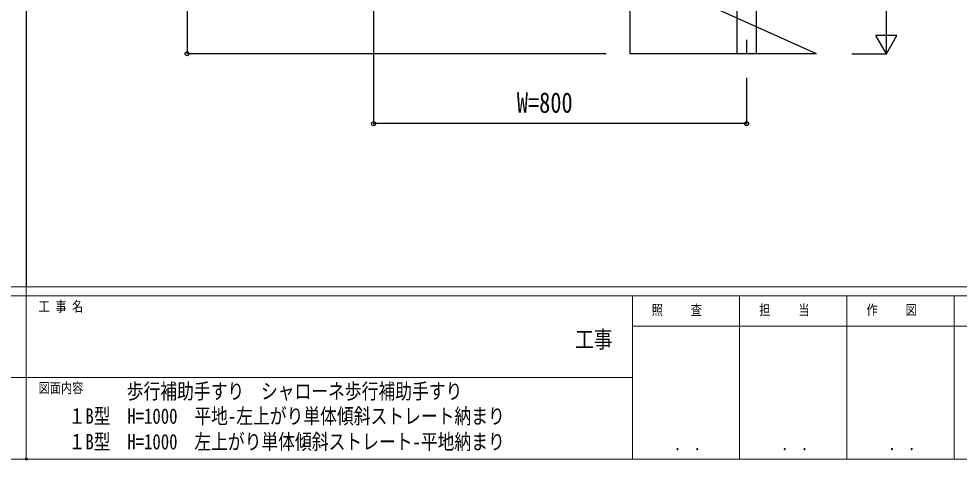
# Model space of a CAD drawing. Units: millimetres, scale not verified. Extents: x -4143 to 4140, y -2900 to 2898.
# Drawn here: x 44 to 2061, y -2825 to -1877 of the extents above; entities that cross this region are included whole.
import ezdxf
from ezdxf.enums import TextEntityAlignment as Align

# ---------------------------------------------------------------- set-up
doc = ezdxf.new("R2010")
doc.units = ezdxf.units.MM
doc.header["$LTSCALE"] = 10
doc.header["$PDMODE"] = 32
doc.header["$PDSIZE"] = 5
for name, color, linetype in [('0-1_USER1', 3, 'Continuous'), ('0-2_YKK_12', 2, 'Continuous'), ('0-3_YKK_A1', 4, 'Continuous'), ('0-4_YKK_D', 6, 'Continuous')]:
    doc.layers.add(name, color=color, linetype=linetype)
doc.layers.add('0-5_YKK_ZWAK', color=92, linetype='Continuous', lineweight=18)
doc.styles.add('ＭＳ ゴシック', font='')
doc.styles.get('ＭＳ ゴシック').set_extended_font_data('MS Gothic')

msp = doc.modelspace()

# ---------------------------------------------------------------- linework, layer by layer
at = {"layer": '0-2_YKK_12'}
msp.add_line((1604.89, -1922.84), (1604.89, -1952.5), dxfattribs=at)
at = {"layer": '0-3_YKK_A1'}
for p, q in [((59.92, 2847.5), (59.92, -2452.5)), ((1584.64, -1952.5), (1584.64, -1860.96)), ((1625.14, -1860.17), (1625.14, -1952.5))]:
    msp.add_line(p, q, dxfattribs=at)
for points in [[(1754.89, -1952.5), (954.89, -1592.5), (554.89, -1592.5)], [(1754.89, -1952.5), (1354.89, -1952.5), (1354.89, -1772.5)]]:
    msp.add_lwpolyline(points, dxfattribs=at)
at = {"layer": '0-4_YKK_D'}
for p, q in [((1904.89, -1907.46), (1904.89, -997.46)), ((404.89, -1592.5), (404.89, -1952.5)), ((804.89, -1644.5), (804.89, -2103.5)), ((1904.89, -1952.46), (1904.89, -1874.52)), ((1904.89, -1952.46), (1882.39, -1913.49)), ((1927.39, -1913.49), (1882.39, -1913.49)), ((1904.89, -1952.46), (1927.39, -1913.49)), ((1303.89, -1952.5), (403.89, -1952.5)), ((1830.89, -1952.46), (1905.89, -1952.46)), ((1604.89, -2004.5), (1604.89, -2103.5)), ((1604.89, -2102.5), (804.89, -2102.5))]:
    msp.add_line(p, q, dxfattribs=at)
for centre in [(404.89, -1952.5), (804.89, -2102.5), (1604.89, -2102.5)]:
    msp.add_circle(centre, 4.25, dxfattribs=at)
at = {"layer": '0-5_YKK_ZWAK', "color": 7}
for p, q in [((3959.92, -2452.5), (-3840.08, -2452.5)), ((59.92, -2452.5), (59.92, -2822.5)), ((59.92, -2472.5), (-1240.08, -2472.5)), ((1359.92, -2472.5), (59.92, -2472.5)), ((2049.92, -2472.5), (2049.92, -2822.5)), ((2249.92, -2472.5), (2049.92, -2472.5)), ((-1240.08, -2822.5), (59.92, -2822.5)), ((59.92, -2822.5), (1359.92, -2822.5)), ((1359.92, -2822.5), (2049.92, -2822.5)), ((2049.92, -2822.5), (2249.92, -2822.5))]:
    msp.add_line(p, q, dxfattribs=at)
at = {"layer": '0-5_YKK_ZWAK'}
for p, q in [((1589.92, -2472.5), (1589.92, -2822.5)), ((1819.92, -2472.5), (1819.92, -2822.5)), ((2049.92, -2537.5), (1359.92, -2537.5)), ((2049.92, -2537.5), (2249.92, -2537.5)), ((-1232.58, -2647.5), (59.92, -2647.5)), ((59.92, -2647.5), (1359.92, -2647.5))]:
    msp.add_line(p, q, dxfattribs=at)
at = {"layer": '0-5_YKK_ZWAK', "color": 7}
msp.add_lwpolyline([(2049.92, -2472.5), (1359.92, -2472.5), (1359.92, -2822.5)], dxfattribs=at)
msp.add_point((59.92, -2822.5), dxfattribs=at)

# ---------------------------------------------------------------- texts
at = {"layer": '0-1_USER1', "style": 'ＭＳ ゴシック', "width": 0.8}
for s, p in [('歩行補助手すり\u3000シャローネ歩行補助手すり', (275.25, -2703.33)), ('１B型\u3000H=1000\u3000平地-左上がり単体傾斜ストレート納まり', (150.59, -2756.67)), ('１B型\u3000H=1000\u3000左上がり単体傾斜ストレート-平地納まり', (150.59, -2811.67))]:
    msp.add_text(s, height=32.99, dxfattribs=at).set_placement(p, align=Align.BOTTOM_LEFT)
at = {"layer": '0-4_YKK_D', "style": 'ＭＳ ゴシック', "width": 0.8}
msp.add_text('W=800', height=43.99, dxfattribs=at).set_placement((1112.09, -2092.5), align=Align.BOTTOM_LEFT)
at = {"layer": '0-5_YKK_ZWAK', "color": 7, "style": 'ＭＳ ゴシック', "width": 0.8}
for s, height, p in [('工 事 名', 21.99, (86.17, -2512.5)), ('照     査', 21.99, (1401.32, -2520)), ('担     当', 21.99, (1632.12, -2520)), ('作     図', 21.99, (1862.12, -2520)), ('工事', 36.66, (1237.23, -2594.96)), ('図面内容', 21.99, (86.17, -2687.5)), ('． ．', 25.92, (1449.9, -2811.85)), ('． ．', 25.92, (1679.9, -2811.85)), ('． ．', 25.92, (1909.9, -2811.85))]:
    msp.add_text(s, height=height, dxfattribs=at).set_placement(p, align=Align.BOTTOM_LEFT)

doc.saveas('drawing.dxf')
